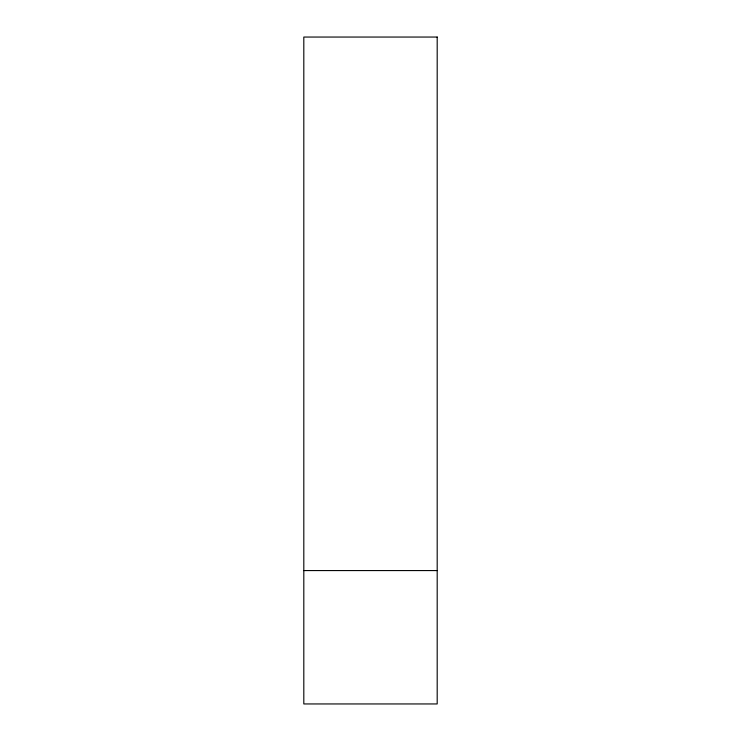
<?xml version="1.0" encoding="UTF-8"?>
<svg xmlns="http://www.w3.org/2000/svg" width="741" height="741" viewBox="0 0 741 741"><rect width="100%" height="100%" fill="white"/><g stroke="black" fill="none" stroke-linecap="round" stroke-linejoin="round"><path stroke-width="1.11" d="M303.81 570.57L437.19 570.57M437.19 37.05L303.81 37.05L303.81 703.95L437.19 703.95L437.19 37.05"/></g></svg>
